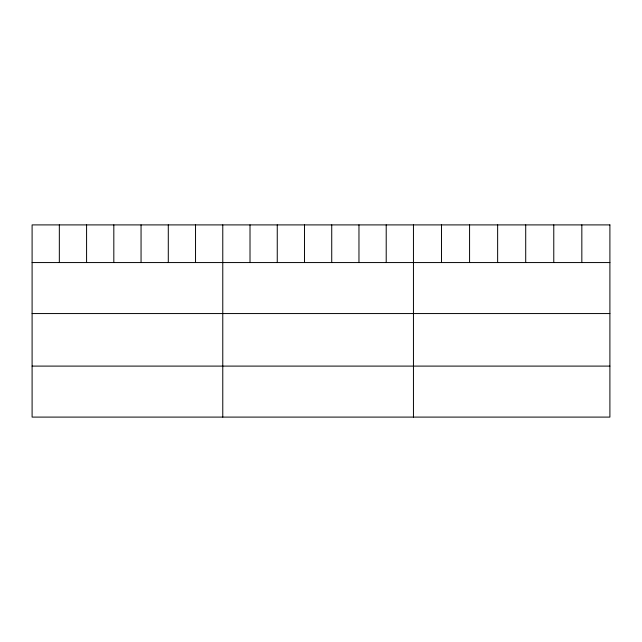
<?xml version="1.0" encoding="UTF-8"?>
<svg xmlns="http://www.w3.org/2000/svg" width="642" height="642" viewBox="0 0 642 642"><rect width="100%" height="100%" fill="white"/><g stroke="black" fill="none" stroke-linecap="round" stroke-linejoin="round"><path stroke-width="0.96" d="M32.1 262.562L609.9 262.562M32.1 313.561L609.9 313.561M32.1 366.101L609.9 366.101M581.837 224.901L581.837 262.562M553.773 224.901L553.773 262.562M525.71 224.901L525.71 262.562M497.638 224.901L497.638 262.562M469.575 224.901L469.575 262.562M441.511 224.901L441.511 262.562M413.448 224.901L413.448 417.099M386.211 224.901L386.211 262.562M358.966 224.901L358.966 262.562M331.729 224.901L331.729 262.562M304.493 224.901L304.493 262.562M277.256 224.901L277.256 262.562M250.011 224.901L250.011 262.562M222.774 224.901L222.774 417.099M195.537 224.901L195.537 262.562M168.292 224.901L168.292 262.562M141.055 224.901L141.055 262.562M113.819 224.901L113.819 262.562M86.582 224.901L86.582 262.562M59.337 224.901L59.337 262.562M609.9 224.901L32.1 224.901L32.1 417.099L609.9 417.099L609.9 224.901"/></g></svg>
